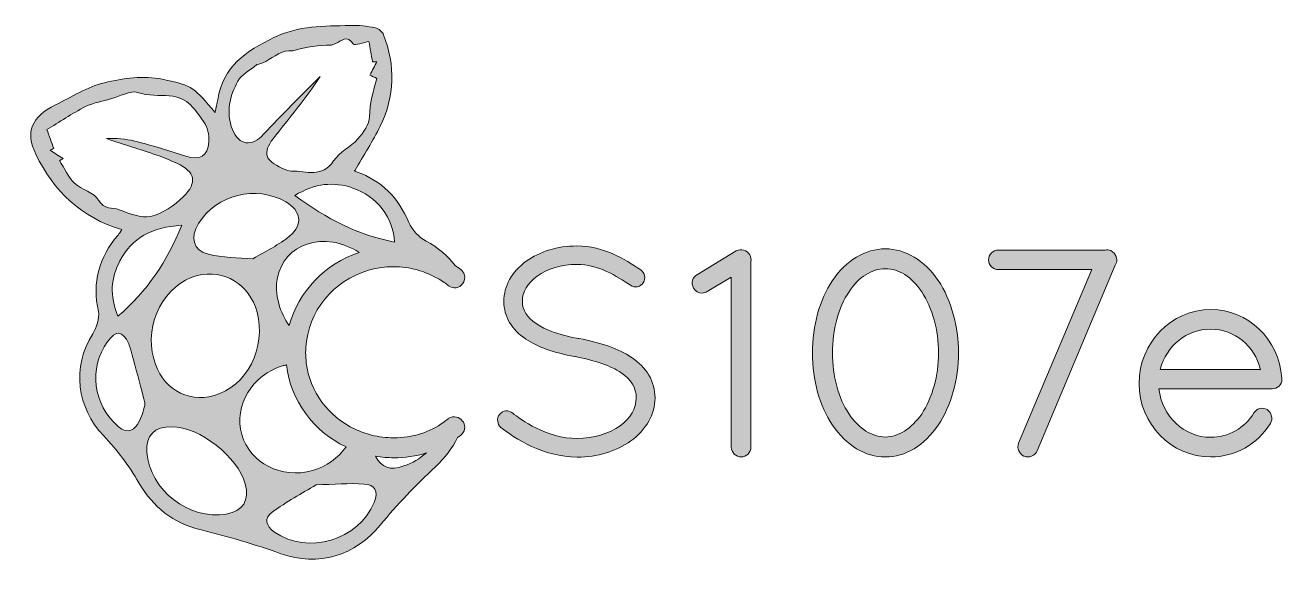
# Model space of a CAD drawing. Header units: inches. Extents: x 46 to 525, y 59 to 588.
# Drawn here: x 46.2 to 481.1, y 59 to 246.4 of the extents above; entities that cross this region are included whole.
import ezdxf

# ---------------------------------------------------------------- set-up
doc = ezdxf.new("R2010")
doc.units = ezdxf.units.IN
doc.header["$MEASUREMENT"] = 0
doc.layers.add('Layer 1', color=7, linetype='Continuous')

# ---------------------------------------------------------------- blocks, each defined once
blk = doc.blocks.new('block 2')
at = {"layer": 'Layer 1', "true_color": 0xffffff}
h = blk.add_hatch(color=7, dxfattribs=at)
h.dxf.hatch_style = 2
edge = h.paths.add_edge_path()
edge.add_spline(control_points=[(292.31, 168.28), (292.31, 168.28), (278.84, 160.1), (278.84, 160.1), (278.04, 159.7), (277.45, 159.02), (277.19, 158.19), (276.91, 157.31), (277.02, 156.32), (277.52, 155.41), (278.12, 154.36), (279.26, 153.7), (280.49, 153.7), (281.15, 153.7), (281.85, 154.01), (282.19, 154.24), (282.19, 154.24), (290.59, 159.16), (290.59, 159.16), (290.59, 159.16), (290.59, 100.4), (290.59, 100.4), (290.59, 98.56), (292.14, 97), (293.99, 97), (295.89, 97), (297.39, 98.49), (297.39, 100.4), (297.39, 100.4), (297.39, 164.63), (297.39, 164.63), (297.5, 165.41), (297.36, 166.19), (296.96, 166.98), (296.1, 168.56), (293.93, 169.17), (292.31, 168.28)], knot_values=[0, 0, 0, 0, 1, 1, 1, 2, 2, 2, 3, 3, 3, 4, 4, 4, 5, 5, 5, 6, 6, 6, 7, 7, 7, 8, 8, 8, 9, 9, 9, 10, 10, 10, 11, 11, 11, 12, 12, 12, 12], degree=3, periodic=1)
h = blk.add_hatch(color=7, dxfattribs=at)
h.dxf.hatch_style = 2
edge = h.paths.add_edge_path()
edge.add_spline(control_points=[(343.89, 169), (336.96, 169), (330.45, 165.12), (325.55, 158.06), (321.12, 151.36), (318.68, 142.46), (318.68, 133), (318.68, 123.5), (321.12, 114.64), (325.56, 108.04), (330.42, 100.92), (336.93, 97), (343.89, 97), (350.85, 97), (357.36, 100.92), (362.22, 108.05), (366.71, 114.89), (369.19, 123.76), (369.19, 133), (369.19, 142.21), (366.72, 151.1), (362.21, 158.07), (357.32, 165.12), (350.81, 169), (343.89, 169)], knot_values=[0, 0, 0, 0, 1, 1, 1, 2, 2, 2, 3, 3, 3, 4, 4, 4, 5, 5, 5, 6, 6, 6, 7, 7, 7, 8, 8, 8, 8], degree=3, periodic=1)
edge = h.paths.add_edge_path()
edge.add_spline(control_points=[(343.89, 103.9), (339.27, 103.9), (334.8, 106.73), (331.32, 111.86), (327.67, 117.32), (325.58, 125.03), (325.58, 133), (325.58, 140.98), (327.67, 148.68), (331.32, 154.16), (334.68, 159.28), (339.14, 162.1), (343.89, 162.1), (348.61, 162.1), (352.96, 159.35), (356.46, 154.15), (360.16, 148.59), (362.29, 140.88), (362.29, 133), (362.29, 125.13), (360.16, 117.42), (356.46, 111.86), (352.87, 106.73), (348.41, 103.9), (343.89, 103.9)], knot_values=[0, 0, 0, 0, 1, 1, 1, 2, 2, 2, 3, 3, 3, 4, 4, 4, 5, 5, 5, 6, 6, 6, 7, 7, 7, 8, 8, 8, 8], degree=3, periodic=1)
h = blk.add_hatch(color=7, dxfattribs=at)
h.dxf.hatch_style = 2
edge = h.paths.add_edge_path()
edge.add_spline(control_points=[(423.74, 166.32), (423.45, 167.19), (422.75, 167.99), (421.93, 168.4), (421.93, 168.4), (421.86, 168.43), (421.86, 168.43), (421.25, 168.67), (420.61, 168.73), (419.89, 168.6), (419.89, 168.6), (382.98, 168.6), (382.98, 168.6), (381.14, 168.6), (379.58, 167.05), (379.58, 165.2), (379.58, 163.36), (381.14, 161.8), (382.98, 161.8), (382.98, 161.8), (415.28, 161.8), (415.28, 161.8), (415.28, 161.8), (389.94, 101.72), (389.94, 101.72), (389.36, 99.99), (390.26, 97.96), (391.84, 97.31), (392.45, 97), (392.84, 97), (393.29, 97), (394.59, 97), (395.84, 97.84), (396.41, 99.11), (396.41, 99.11), (423.46, 163.41), (423.46, 163.41), (423.82, 163.93), (423.99, 164.5), (423.99, 165.2), (423.99, 165.62), (423.88, 165.92), (423.79, 166.17), (423.79, 166.17), (423.74, 166.32), (423.74, 166.32)], knot_values=[0, 0, 0, 0, 1, 1, 1, 2, 2, 2, 3, 3, 3, 4, 4, 4, 5, 5, 5, 6, 6, 6, 7, 7, 7, 8, 8, 8, 9, 9, 9, 10, 10, 10, 11, 11, 11, 12, 12, 12, 13, 13, 13, 14, 14, 14, 15, 15, 15, 15], degree=3, periodic=1)
h = blk.add_hatch(color=7, dxfattribs=at)
h.dxf.hatch_style = 2
edge = h.paths.add_edge_path()
edge.add_spline(control_points=[(481.08, 124.28), (480.03, 137.8), (469.45, 148), (456.48, 148), (442.81, 148), (431.68, 136.52), (431.68, 122.4), (431.68, 108.39), (442.81, 97), (456.48, 97), (464.87, 97), (472.59, 101.33), (477.15, 108.6), (478.08, 110.2), (477.63, 112.18), (476, 113.36), (475.24, 113.81), (474.3, 113.95), (473.43, 113.72), (472.58, 113.5), (471.86, 112.96), (471.43, 112.22), (468.31, 107.03), (462.59, 103.8), (456.48, 103.8), (447.2, 103.8), (439.51, 111.1), (438.56, 120.6), (438.56, 120.6), (477.69, 120.6), (477.69, 120.6), (479.59, 120.6), (481.09, 122.01), (481.09, 123.8), (481.09, 123.8), (481.08, 124.28), (481.08, 124.28)], knot_values=[0, 0, 0, 0, 1, 1, 1, 2, 2, 2, 3, 3, 3, 4, 4, 4, 5, 5, 5, 6, 6, 6, 7, 7, 7, 8, 8, 8, 9, 9, 9, 10, 10, 10, 11, 11, 11, 12, 12, 12, 12], degree=3, periodic=1)
edge = h.paths.add_edge_path()
edge.add_spline(control_points=[(456.48, 141.2), (464.67, 141.2), (471.71, 135.42), (473.66, 127.3), (473.66, 127.3), (439.03, 127.3), (439.03, 127.3), (441.15, 135.55), (448.17, 141.2), (456.48, 141.2)], knot_values=[0, 0, 0, 0, 1, 1, 1, 2, 2, 2, 3, 3, 3, 3], degree=3, periodic=1)
at = {"layer": 'Layer 1', "lineweight": 0}
for points, knots in [([(292.31, 168.28), (292.31, 168.28), (278.84, 160.1), (278.84, 160.1), (278.04, 159.7), (277.45, 159.02), (277.19, 158.19), (276.91, 157.31), (277.02, 156.32), (277.52, 155.41), (278.12, 154.36), (279.26, 153.7), (280.49, 153.7), (281.15, 153.7), (281.85, 154.01), (282.19, 154.24), (282.19, 154.24), (290.59, 159.16), (290.59, 159.16), (290.59, 159.16), (290.59, 100.4), (290.59, 100.4), (290.59, 98.56), (292.14, 97), (293.99, 97), (295.89, 97), (297.39, 98.49), (297.39, 100.4), (297.39, 100.4), (297.39, 164.63), (297.39, 164.63), (297.5, 165.41), (297.36, 166.19), (296.96, 166.98), (296.1, 168.56), (293.93, 169.17), (292.31, 168.28)], [0, 0, 0, 0, 1, 1, 1, 2, 2, 2, 3, 3, 3, 4, 4, 4, 5, 5, 5, 6, 6, 6, 7, 7, 7, 8, 8, 8, 9, 9, 9, 10, 10, 10, 11, 11, 11, 12, 12, 12, 12]), ([(343.89, 169), (336.96, 169), (330.45, 165.12), (325.55, 158.06), (321.12, 151.36), (318.68, 142.46), (318.68, 133), (318.68, 123.5), (321.12, 114.64), (325.56, 108.04), (330.42, 100.92), (336.93, 97), (343.89, 97), (350.85, 97), (357.36, 100.92), (362.22, 108.05), (366.71, 114.89), (369.19, 123.76), (369.19, 133), (369.19, 142.21), (366.72, 151.1), (362.21, 158.07), (357.32, 165.12), (350.81, 169), (343.89, 169)], [0, 0, 0, 0, 1, 1, 1, 2, 2, 2, 3, 3, 3, 4, 4, 4, 5, 5, 5, 6, 6, 6, 7, 7, 7, 8, 8, 8, 8]), ([(423.74, 166.32), (423.45, 167.19), (422.75, 167.99), (421.93, 168.4), (421.93, 168.4), (421.86, 168.43), (421.86, 168.43), (421.25, 168.67), (420.61, 168.73), (419.89, 168.6), (419.89, 168.6), (382.98, 168.6), (382.98, 168.6), (381.14, 168.6), (379.58, 167.05), (379.58, 165.2), (379.58, 163.36), (381.14, 161.8), (382.98, 161.8), (382.98, 161.8), (415.28, 161.8), (415.28, 161.8), (415.28, 161.8), (389.94, 101.72), (389.94, 101.72), (389.36, 99.99), (390.26, 97.96), (391.84, 97.31), (392.45, 97), (392.84, 97), (393.29, 97), (394.59, 97), (395.84, 97.84), (396.41, 99.11), (396.41, 99.11), (423.46, 163.41), (423.46, 163.41), (423.82, 163.93), (423.99, 164.5), (423.99, 165.2), (423.99, 165.62), (423.88, 165.92), (423.79, 166.17), (423.79, 166.17), (423.74, 166.32), (423.74, 166.32)], [0, 0, 0, 0, 1, 1, 1, 2, 2, 2, 3, 3, 3, 4, 4, 4, 5, 5, 5, 6, 6, 6, 7, 7, 7, 8, 8, 8, 9, 9, 9, 10, 10, 10, 11, 11, 11, 12, 12, 12, 13, 13, 13, 14, 14, 14, 15, 15, 15, 15]), ([(343.89, 103.9), (339.27, 103.9), (334.8, 106.73), (331.32, 111.86), (327.67, 117.32), (325.58, 125.03), (325.58, 133), (325.58, 140.98), (327.67, 148.68), (331.32, 154.16), (334.68, 159.28), (339.14, 162.1), (343.89, 162.1), (348.61, 162.1), (352.96, 159.35), (356.46, 154.15), (360.16, 148.59), (362.29, 140.88), (362.29, 133), (362.29, 125.13), (360.16, 117.42), (356.46, 111.86), (352.87, 106.73), (348.41, 103.9), (343.89, 103.9)], [0, 0, 0, 0, 1, 1, 1, 2, 2, 2, 3, 3, 3, 4, 4, 4, 5, 5, 5, 6, 6, 6, 7, 7, 7, 8, 8, 8, 8]), ([(481.08, 124.28), (480.03, 137.8), (469.45, 148), (456.48, 148), (442.81, 148), (431.68, 136.52), (431.68, 122.4), (431.68, 108.39), (442.81, 97), (456.48, 97), (464.87, 97), (472.59, 101.33), (477.15, 108.6), (478.08, 110.2), (477.63, 112.18), (476, 113.36), (475.24, 113.81), (474.3, 113.95), (473.43, 113.72), (472.58, 113.5), (471.86, 112.96), (471.43, 112.22), (468.31, 107.03), (462.59, 103.8), (456.48, 103.8), (447.2, 103.8), (439.51, 111.1), (438.56, 120.6), (438.56, 120.6), (477.69, 120.6), (477.69, 120.6), (479.59, 120.6), (481.09, 122.01), (481.09, 123.8), (481.09, 123.8), (481.08, 124.28), (481.08, 124.28)], [0, 0, 0, 0, 1, 1, 1, 2, 2, 2, 3, 3, 3, 4, 4, 4, 5, 5, 5, 6, 6, 6, 7, 7, 7, 8, 8, 8, 9, 9, 9, 10, 10, 10, 11, 11, 11, 12, 12, 12, 12]), ([(456.48, 141.2), (464.67, 141.2), (471.71, 135.42), (473.66, 127.3), (473.66, 127.3), (439.03, 127.3), (439.03, 127.3), (441.15, 135.55), (448.17, 141.2), (456.48, 141.2)], [0, 0, 0, 0, 1, 1, 1, 2, 2, 2, 3, 3, 3, 3])]:
    blk.add_open_spline(points, degree=3, knots=knots, dxfattribs=at)

msp = doc.modelspace()

# ---------------------------------------------------------------- hatches: boundary and pattern name
at = {"layer": 'Layer 1', "true_color": 0xffffff}
h = msp.add_hatch(color=7, dxfattribs=at)
h.dxf.hatch_style = 2
edge = h.paths.add_edge_path()
edge.add_spline(control_points=[(167.37, 162.17), (169.48, 162.61), (171.65, 162.83), (173.81, 162.83), (174.42, 162.83), (175.05, 162.81), (175.8, 162.76), (181.29, 162.4), (186.63, 160.53), (191.25, 157.36), (191.78, 157), (192.3, 156.63), (192.79, 156.25), (193.52, 155.66), (194.48, 155.4), (195.42, 155.55), (196.31, 155.69), (197.07, 156.16), (197.59, 156.89), (198.38, 157.75), (198.59, 159.07), (198.12, 160.29), (197.97, 160.69), (197.76, 161.04), (197.5, 161.35), (197.36, 161.51), (197.21, 161.67), (197.02, 161.82), (196.37, 162.33), (195.69, 162.8), (195, 163.26), (192.48, 166.62), (189.14, 169.5), (185.03, 171.66), (182.53, 172.97), (180.09, 175.57), (178.99, 178.15), (175.39, 186.64), (169.66, 192.58), (160.95, 195.65), (160.29, 195.88), (159.73, 196.37), (160.29, 196.03), (163.41, 201.44), (166.55, 206.3), (169.1, 211.45), (174.2, 221.76), (174.39, 232.41), (170.27, 243.1), (169.87, 244.14), (168.51, 245.27), (167.42, 245.48), (164.54, 246.03), (161.55, 246.41), (158.62, 246.31), (149.7, 246), (140.81, 246.3), (132.31, 242.11), (122.8, 237.42), (114.55, 232.14), (112.89, 220.6), (112.7, 219.27), (112.37, 217.95), (112, 216.18), (104.65, 224.61), (104.81, 225.41), (93.66, 227.7), (87.31, 229), (80.1, 228.05), (73.67, 226.5), (67.77, 225.07), (62.36, 221.52), (56.78, 218.82), (48.38, 214.76), (46.25, 209.34), (49.95, 201.72), (56.15, 188.96), (65.58, 179.83), (79.7, 175.65), (79.13, 174.83), (78.82, 174.27), (78.41, 173.79), (71.74, 166.1), (69.44, 157.42), (71.58, 147.32), (72.08, 144.97), (70.99, 141.78), (69.62, 139.62), (62.4, 128.19), (64.11, 113.96), (73.43, 104.27), (78.08, 99.44), (82.19, 93.89), (85.57, 88.09), (90.59, 79.48), (97.46, 74.17), (107.13, 71.77), (116.44, 69.46), (125.68, 66.74), (134.72, 63.53), (147.59, 58.97), (160.6, 62.83), (169.14, 73.42), (174.93, 80.59), (181.45, 87.25), (188.19, 93.56), (191.57, 96.73), (194.12, 100.11), (195.9, 103.73), (196.26, 103.99), (196.64, 104.24), (197, 104.52), (197.18, 104.65), (197.35, 104.8), (197.51, 104.99), (198.03, 105.58), (198.33, 106.36), (198.35, 107.19), (198.37, 108.09), (198.07, 108.88), (197.5, 109.46), (197.05, 110.15), (196.36, 110.63), (195.54, 110.82), (194.58, 111.04), (193.53, 110.84), (192.66, 110.26), (192.66, 110.26), (192.57, 110.19), (192.57, 110.19), (192.1, 109.79), (191.6, 109.43), (191.11, 109.07), (186.25, 105.51), (180.27, 103.63), (173.81, 103.63), (171.2, 103.63), (168.61, 103.94), (166.11, 104.57), (164.16, 105.06), (162.24, 105.74), (160.42, 106.6), (151.06, 111.02), (144.74, 119.6), (143.53, 129.56), (143.38, 130.77), (143.31, 131.9), (143.31, 133.03), (143.31, 134.35), (143.41, 135.72), (143.6, 137.1), (145.3, 149.5), (154.86, 159.57), (167.37, 162.17)], knot_values=[0, 0, 0, 0, 1, 1, 1, 2, 2, 2, 3, 3, 3, 4, 4, 4, 5, 5, 5, 6, 6, 6, 7, 7, 7, 8, 8, 8, 9, 9, 9, 10, 10, 10, 11, 11, 11, 12, 12, 12, 13, 13, 13, 14, 14, 14, 15, 15, 15, 16, 16, 16, 17, 17, 17, 18, 18, 18, 19, 19, 19, 20, 20, 20, 21, 21, 21, 22, 22, 22, 23, 23, 23, 24, 24, 24, 25, 25, 25, 26, 26, 26, 27, 27, 27, 28, 28, 28, 29, 29, 29, 30, 30, 30, 31, 31, 31, 32, 32, 32, 33, 33, 33, 34, 34, 34, 35, 35, 35, 36, 36, 36, 37, 37, 37, 38, 38, 38, 39, 39, 39, 40, 40, 40, 41, 41, 41, 42, 42, 42, 43, 43, 43, 44, 44, 44, 45, 45, 45, 46, 46, 46, 47, 47, 47, 48, 48, 48, 49, 49, 49, 50, 50, 50, 51, 51, 51, 51], degree=3, periodic=1)
edge = h.paths.add_edge_path()
edge.add_spline(control_points=[(174.02, 171.36), (161.41, 173.83), (150.59, 179.29), (139.55, 187.48), (146.65, 191.71), (152.96, 192.35), (159.69, 190.03), (167.82, 187.22), (173.74, 179.84), (174.02, 171.36)], knot_values=[0, 0, 0, 0, 1, 1, 1, 2, 2, 2, 3, 3, 3, 3], degree=3, periodic=1)
edge = h.paths.add_edge_path()
edge.add_spline(control_points=[(119.89, 227.07), (121.18, 229.35), (124.05, 230.73), (126.47, 232.74), (127.13, 232.97), (128.41, 233.25), (129.52, 233.85), (132.48, 235.46), (135.04, 237.98), (138.82, 237.53), (139.11, 237.5), (139.44, 237.65), (139.73, 237.75), (142.72, 238.79), (148.65, 239.57), (151.81, 239.44), (152.42, 239.42), (153.07, 239.81), (153.67, 240.07), (155.71, 240.93), (157.58, 243.19), (159.82, 239.87), (160.26, 239.21), (163.48, 240.43), (165.19, 240.74), (165.61, 238.37), (166.03, 236.04), (166.45, 233.71), (166.95, 233.72), (167.45, 233.73), (167.96, 233.74), (167.19, 232.29), (166.43, 230.84), (165.51, 229.1), (166.3, 228.72), (167.09, 228.34), (167.93, 227.93), (166.74, 223.61), (165.44, 219.39), (165.43, 214.71), (165.43, 212.12), (163.27, 209.18), (161.38, 207.03), (158.9, 204.22), (155.01, 202.5), (152.99, 199.47), (149, 193.45), (143.52, 195.95), (138.43, 195.91), (137.33, 195.9), (136.17, 196.45), (135.12, 196.92), (129.35, 199.51), (128.3, 202.18), (132.05, 207.1), (137.46, 214.21), (143.39, 220.93), (148.31, 228.65), (141.78, 221.99), (135.08, 215.49), (128.77, 208.64), (124.78, 204.31), (120.2, 204.66), (117.96, 210.28), (115.65, 216.1), (116.97, 221.9), (119.89, 227.07)], knot_values=[0, 0, 0, 0, 1, 1, 1, 2, 2, 2, 3, 3, 3, 4, 4, 4, 5, 5, 5, 6, 6, 6, 7, 7, 7, 8, 8, 8, 9, 9, 9, 10, 10, 10, 11, 11, 11, 12, 12, 12, 13, 13, 13, 14, 14, 14, 15, 15, 15, 16, 16, 16, 17, 17, 17, 18, 18, 18, 19, 19, 19, 20, 20, 20, 21, 21, 21, 22, 22, 22, 22], degree=3, periodic=1)
edge = h.paths.add_edge_path()
edge.add_spline(control_points=[(136.47, 185.24), (141.65, 182.23), (142.52, 177.42), (137.87, 173.5), (134.17, 170.38), (129.6, 168.31), (125.06, 165.56), (119.73, 166.04), (114.54, 165.87), (109.72, 167.13), (104.3, 168.55), (103.22, 172.94), (106.2, 177.72), (112.51, 187.84), (126.15, 191.22), (136.47, 185.24)], knot_values=[0, 0, 0, 0, 1, 1, 1, 2, 2, 2, 3, 3, 3, 4, 4, 4, 5, 5, 5, 5], degree=3, periodic=1)
edge = h.paths.add_edge_path()
edge.add_spline(control_points=[(111.6, 118.23), (102.04, 115.64), (93.46, 120.87), (90.72, 130.94), (87.39, 143.19), (94.52, 156.76), (105.82, 159.73), (115.01, 162.14), (123.83, 156.77), (126.48, 147.15), (129.86, 134.89), (122.86, 121.27), (111.6, 118.23)], knot_values=[0, 0, 0, 0, 1, 1, 1, 2, 2, 2, 3, 3, 3, 4, 4, 4, 4], degree=3, periodic=1)
edge = h.paths.add_edge_path()
edge.add_spline(control_points=[(78.81, 182.55), (76.46, 183.44), (73.53, 182.33), (71.64, 185.88), (70.22, 188.54), (65.76, 189.4), (63.32, 191.75), (61.12, 193.86), (59.83, 196.91), (58.14, 199.55), (58.55, 199.78), (58.96, 200.02), (59.37, 200.26), (57.87, 201.22), (56.36, 202.18), (54.86, 203.15), (55.3, 203.33), (55.73, 203.52), (56.16, 203.71), (55.37, 205.91), (54.58, 208.1), (53.8, 210.25), (58.05, 212.83), (62.42, 215.83), (67.11, 218.2), (69.92, 219.63), (73.21, 220.1), (76.3, 220.97), (79.27, 221.81), (82.73, 223.96), (85.13, 223.12), (88.8, 221.84), (92.82, 222.22), (96.09, 221.97), (102.85, 221.46), (105.01, 217.04), (107.99, 213.08), (109.35, 211.27), (109.96, 208.4), (109.84, 206.06), (109.59, 201), (106.6, 199.52), (101.84, 201.09), (96.01, 203.02), (90.1, 204.75), (84.15, 206.28), (81.03, 207.09), (77.75, 207.3), (74.42, 207.13), (80.21, 205.25), (86.01, 203.41), (91.77, 201.45), (94.13, 200.65), (96.44, 199.68), (98.7, 198.62), (105.07, 195.62), (106.04, 192.02), (100.96, 187.04), (97.85, 184), (93.76, 181.21), (89.65, 180.23), (86.38, 179.45), (82.28, 181.23), (78.81, 182.55)], knot_values=[0, 0, 0, 0, 1, 1, 1, 2, 2, 2, 3, 3, 3, 4, 4, 4, 5, 5, 5, 6, 6, 6, 7, 7, 7, 8, 8, 8, 9, 9, 9, 10, 10, 10, 11, 11, 11, 12, 12, 12, 13, 13, 13, 14, 14, 14, 15, 15, 15, 16, 16, 16, 17, 17, 17, 18, 18, 18, 19, 19, 19, 20, 20, 20, 21, 21, 21, 21], degree=3, periodic=1)
edge = h.paths.add_edge_path()
edge.add_spline(control_points=[(78.43, 107.56), (69.81, 114.89), (68.15, 127.84), (74.68, 136.76), (77.79, 141.01), (79.88, 140.88), (82.09, 136.14), (82.86, 134.5), (87.72, 115.38), (87.72, 115.38), (87.72, 115.38), (85.47, 101.56), (78.43, 107.56)], knot_values=[0, 0, 0, 0, 1, 1, 1, 2, 2, 2, 3, 3, 3, 4, 4, 4, 4], degree=3, periodic=1)
edge = h.paths.add_edge_path()
edge.add_spline(control_points=[(78.37, 145.68), (75.35, 152.84), (75.95, 158.96), (79.06, 164.86), (83.19, 172.69), (89.9, 176.53), (100.43, 177.14), (95.31, 164.4), (88.53, 154.47), (78.37, 145.68)], knot_values=[0, 0, 0, 0, 1, 1, 1, 2, 2, 2, 3, 3, 3, 3], degree=3, periodic=1)
edge = h.paths.add_edge_path()
edge.add_spline(control_points=[(115.81, 77.26), (102.9, 75.03), (89.36, 85.58), (88.34, 98.68), (87.89, 104.4), (91.01, 107.54), (97.07, 107.47), (106.59, 107.38), (119.9, 96.98), (122.41, 87.67), (123.96, 81.92), (121.65, 78.27), (115.81, 77.26)], knot_values=[0, 0, 0, 0, 1, 1, 1, 2, 2, 2, 3, 3, 3, 4, 4, 4, 4], degree=3, periodic=1)
edge = h.paths.add_edge_path()
edge.add_spline(control_points=[(167.05, 81.29), (161.69, 68.22), (144.04, 62.95), (132.52, 71.01), (129.45, 73.16), (128.9, 75.84), (131.74, 77.91), (136.62, 81.47), (142, 84.36), (146.9, 87.36), (153.01, 87.51), (158.3, 87.97), (163.55, 87.64), (167.23, 87.42), (168.62, 85.14), (167.05, 81.29)], knot_values=[0, 0, 0, 0, 1, 1, 1, 2, 2, 2, 3, 3, 3, 4, 4, 4, 5, 5, 5, 5], degree=3, periodic=1)
edge = h.paths.add_edge_path()
edge.add_spline(control_points=[(185.07, 98.41), (182.85, 96.44), (180.24, 94.89), (177.32, 93.88), (172.52, 92.23), (169.51, 93.25), (167.51, 97.26), (169.61, 96.91), (171.73, 96.72), (173.81, 96.72), (177.65, 96.72), (181.43, 97.29), (185.07, 98.41)], knot_values=[0, 0, 0, 0, 1, 1, 1, 2, 2, 2, 3, 3, 3, 4, 4, 4, 4], degree=3, periodic=1)
edge = h.paths.add_edge_path()
edge.add_spline(control_points=[(157.27, 100.47), (154.55, 96.68), (150.53, 93.66), (145.66, 92.27), (135.08, 89.26), (123.99, 94.92), (121.22, 104.75), (118.37, 114.87), (124.73, 125.41), (135.61, 128.6), (135.96, 128.7), (136.31, 128.77), (136.66, 128.85), (138.12, 116.55), (145.8, 105.97), (157.27, 100.47)], knot_values=[0, 0, 0, 0, 1, 1, 1, 2, 2, 2, 3, 3, 3, 4, 4, 4, 5, 5, 5, 5], degree=3, periodic=1)
edge = h.paths.add_edge_path()
edge.add_spline(control_points=[(137.66, 142.43), (136.02, 144.74), (134.75, 147.32), (133.98, 150.1), (130.42, 162.97), (139.7, 173.37), (152.87, 171.27), (156.04, 170.77), (159.07, 169.51), (161.79, 167.75), (149.96, 163.82), (140.82, 154.23), (137.66, 142.43)], knot_values=[0, 0, 0, 0, 1, 1, 1, 2, 2, 2, 3, 3, 3, 4, 4, 4, 4], degree=3, periodic=1)
h = msp.add_hatch(color=7, dxfattribs=at)
h.dxf.hatch_style = 2
edge = h.paths.add_edge_path()
edge.add_spline(control_points=[(256.04, 131.44), (251.66, 134.39), (245.72, 136.53), (237.87, 137.99), (237.87, 137.99), (237.58, 138), (237.58, 138), (231.08, 139.25), (226.2, 140.97), (223.05, 143.13), (219.8, 145.36), (218.38, 147.66), (218.29, 150.8), (218.29, 154.04), (220.1, 157.16), (223.37, 159.59), (226.94, 162.14), (231.94, 163.6), (237.09, 163.6), (244.68, 163.6), (250.81, 159.59), (255.72, 156.38), (256.42, 155.89), (257.32, 155.71), (258.17, 155.89), (259, 156.07), (259.72, 156.58), (260.13, 157.27), (261.1, 158.78), (260.72, 160.7), (259.24, 161.74), (253.61, 165.42), (246.61, 170), (237.09, 170), (230.5, 170), (224.29, 168.12), (219.6, 164.71), (214.63, 161.1), (211.89, 156.16), (211.89, 150.8), (211.89, 145.61), (214.6, 140.98), (219.53, 137.77), (223.56, 135.05), (229.08, 133.07), (236.41, 131.72), (236.41, 131.72), (236.69, 131.7), (236.69, 131.7), (243.57, 130.38), (248.86, 128.52), (252.42, 126.18), (256.06, 123.68), (257.69, 120.98), (257.69, 117.4), (257.69, 113.8), (255.71, 110.4), (252.1, 107.81), (248.3, 105.01), (242.9, 103.4), (237.28, 103.4), (226.78, 103.31), (217.5, 110.09), (214.95, 112.15), (214.31, 112.72), (213.48, 113), (212.62, 112.92), (211.75, 112.85), (210.96, 112.42), (210.4, 111.71), (209.36, 110.38), (209.55, 108.38), (210.86, 107.22), (215.66, 103.41), (225.48, 97.01), (237.29, 96.9), (244.2, 96.9), (250.8, 98.92), (255.87, 102.59), (261.16, 106.41), (264.19, 111.81), (264.19, 117.4), (264.19, 123.02), (261.3, 128.01), (256.04, 131.44)], knot_values=[0, 0, 0, 0, 1, 1, 1, 2, 2, 2, 3, 3, 3, 4, 4, 4, 5, 5, 5, 6, 6, 6, 7, 7, 7, 8, 8, 8, 9, 9, 9, 10, 10, 10, 11, 11, 11, 12, 12, 12, 13, 13, 13, 14, 14, 14, 15, 15, 15, 16, 16, 16, 17, 17, 17, 18, 18, 18, 19, 19, 19, 20, 20, 20, 21, 21, 21, 22, 22, 22, 23, 23, 23, 24, 24, 24, 25, 25, 25, 26, 26, 26, 27, 27, 27, 28, 28, 28, 28], degree=3, periodic=1)

# ---------------------------------------------------------------- linework, layer by layer
at = {"layer": 'Layer 1', "lineweight": 0}
for points, knots in [([(167.37, 162.17), (169.48, 162.61), (171.65, 162.83), (173.81, 162.83), (174.42, 162.83), (175.05, 162.81), (175.8, 162.76), (181.29, 162.4), (186.63, 160.53), (191.25, 157.36), (191.78, 157), (192.3, 156.63), (192.79, 156.25), (193.52, 155.66), (194.48, 155.4), (195.42, 155.55), (196.31, 155.69), (197.07, 156.16), (197.59, 156.89), (198.38, 157.75), (198.59, 159.07), (198.12, 160.29), (197.97, 160.69), (197.76, 161.04), (197.5, 161.35), (197.36, 161.51), (197.21, 161.67), (197.02, 161.82), (196.37, 162.33), (195.69, 162.8), (195, 163.26), (192.48, 166.62), (189.14, 169.5), (185.03, 171.66), (182.53, 172.97), (180.09, 175.57), (178.99, 178.15), (175.39, 186.64), (169.66, 192.58), (160.95, 195.65), (160.29, 195.88), (159.73, 196.37), (160.29, 196.03), (163.41, 201.44), (166.55, 206.3), (169.1, 211.45), (174.2, 221.76), (174.39, 232.41), (170.27, 243.1), (169.87, 244.14), (168.51, 245.27), (167.42, 245.48), (164.54, 246.03), (161.55, 246.41), (158.62, 246.31), (149.7, 246), (140.81, 246.3), (132.31, 242.11), (122.8, 237.42), (114.55, 232.14), (112.89, 220.6), (112.7, 219.27), (112.37, 217.95), (112, 216.18), (104.65, 224.61), (104.81, 225.41), (93.66, 227.7), (87.31, 229), (80.1, 228.05), (73.67, 226.5), (67.77, 225.07), (62.36, 221.52), (56.78, 218.82), (48.38, 214.76), (46.25, 209.34), (49.95, 201.72), (56.15, 188.96), (65.58, 179.83), (79.7, 175.65), (79.13, 174.83), (78.82, 174.27), (78.41, 173.79), (71.74, 166.1), (69.44, 157.42), (71.58, 147.32), (72.08, 144.97), (70.99, 141.78), (69.62, 139.62), (62.4, 128.19), (64.11, 113.96), (73.43, 104.27), (78.08, 99.44), (82.19, 93.89), (85.57, 88.09), (90.59, 79.48), (97.46, 74.17), (107.13, 71.77), (116.44, 69.46), (125.68, 66.74), (134.72, 63.53), (147.59, 58.97), (160.6, 62.83), (169.14, 73.42), (174.93, 80.59), (181.45, 87.25), (188.19, 93.56), (191.57, 96.73), (194.12, 100.11), (195.9, 103.73), (196.26, 103.99), (196.64, 104.24), (197, 104.52), (197.18, 104.65), (197.35, 104.8), (197.51, 104.99), (198.03, 105.58), (198.33, 106.36), (198.35, 107.19), (198.37, 108.09), (198.07, 108.88), (197.5, 109.46), (197.05, 110.15), (196.36, 110.63), (195.54, 110.82), (194.58, 111.04), (193.53, 110.84), (192.66, 110.26), (192.66, 110.26), (192.57, 110.19), (192.57, 110.19), (192.1, 109.79), (191.6, 109.43), (191.11, 109.07), (186.25, 105.51), (180.27, 103.63), (173.81, 103.63), (171.2, 103.63), (168.61, 103.94), (166.11, 104.57), (164.16, 105.06), (162.24, 105.74), (160.42, 106.6), (151.06, 111.02), (144.74, 119.6), (143.53, 129.56), (143.38, 130.77), (143.31, 131.9), (143.31, 133.03), (143.31, 134.35), (143.41, 135.72), (143.6, 137.1), (145.3, 149.5), (154.86, 159.57), (167.37, 162.17)], [0, 0, 0, 0, 1, 1, 1, 2, 2, 2, 3, 3, 3, 4, 4, 4, 5, 5, 5, 6, 6, 6, 7, 7, 7, 8, 8, 8, 9, 9, 9, 10, 10, 10, 11, 11, 11, 12, 12, 12, 13, 13, 13, 14, 14, 14, 15, 15, 15, 16, 16, 16, 17, 17, 17, 18, 18, 18, 19, 19, 19, 20, 20, 20, 21, 21, 21, 22, 22, 22, 23, 23, 23, 24, 24, 24, 25, 25, 25, 26, 26, 26, 27, 27, 27, 28, 28, 28, 29, 29, 29, 30, 30, 30, 31, 31, 31, 32, 32, 32, 33, 33, 33, 34, 34, 34, 35, 35, 35, 36, 36, 36, 37, 37, 37, 38, 38, 38, 39, 39, 39, 40, 40, 40, 41, 41, 41, 42, 42, 42, 43, 43, 43, 44, 44, 44, 45, 45, 45, 46, 46, 46, 47, 47, 47, 48, 48, 48, 49, 49, 49, 50, 50, 50, 51, 51, 51, 51]), ([(119.89, 227.07), (121.18, 229.35), (124.05, 230.73), (126.47, 232.74), (127.13, 232.97), (128.41, 233.25), (129.52, 233.85), (132.48, 235.46), (135.04, 237.98), (138.82, 237.53), (139.11, 237.5), (139.44, 237.65), (139.73, 237.75), (142.72, 238.79), (148.65, 239.57), (151.81, 239.44), (152.42, 239.42), (153.07, 239.81), (153.67, 240.07), (155.71, 240.93), (157.58, 243.19), (159.82, 239.87), (160.26, 239.21), (163.48, 240.43), (165.19, 240.74), (165.61, 238.37), (166.03, 236.04), (166.45, 233.71), (166.95, 233.72), (167.45, 233.73), (167.96, 233.74), (167.19, 232.29), (166.43, 230.84), (165.51, 229.1), (166.3, 228.72), (167.09, 228.34), (167.93, 227.93), (166.74, 223.61), (165.44, 219.39), (165.43, 214.71), (165.43, 212.12), (163.27, 209.18), (161.38, 207.03), (158.9, 204.22), (155.01, 202.5), (152.99, 199.47), (149, 193.45), (143.52, 195.95), (138.43, 195.91), (137.33, 195.9), (136.17, 196.45), (135.12, 196.92), (129.35, 199.51), (128.3, 202.18), (132.05, 207.1), (137.46, 214.21), (143.39, 220.93), (148.31, 228.65), (141.78, 221.99), (135.08, 215.49), (128.77, 208.64), (124.78, 204.31), (120.2, 204.66), (117.96, 210.28), (115.65, 216.1), (116.97, 221.9), (119.89, 227.07)], [0, 0, 0, 0, 1, 1, 1, 2, 2, 2, 3, 3, 3, 4, 4, 4, 5, 5, 5, 6, 6, 6, 7, 7, 7, 8, 8, 8, 9, 9, 9, 10, 10, 10, 11, 11, 11, 12, 12, 12, 13, 13, 13, 14, 14, 14, 15, 15, 15, 16, 16, 16, 17, 17, 17, 18, 18, 18, 19, 19, 19, 20, 20, 20, 21, 21, 21, 22, 22, 22, 22]), ([(78.81, 182.55), (76.46, 183.44), (73.53, 182.33), (71.64, 185.88), (70.22, 188.54), (65.76, 189.4), (63.32, 191.75), (61.12, 193.86), (59.83, 196.91), (58.14, 199.55), (58.55, 199.78), (58.96, 200.02), (59.37, 200.26), (57.87, 201.22), (56.36, 202.18), (54.86, 203.15), (55.3, 203.33), (55.73, 203.52), (56.16, 203.71), (55.37, 205.91), (54.58, 208.1), (53.8, 210.25), (58.05, 212.83), (62.42, 215.83), (67.11, 218.2), (69.92, 219.63), (73.21, 220.1), (76.3, 220.97), (79.27, 221.81), (82.73, 223.96), (85.13, 223.12), (88.8, 221.84), (92.82, 222.22), (96.09, 221.97), (102.85, 221.46), (105.01, 217.04), (107.99, 213.08), (109.35, 211.27), (109.96, 208.4), (109.84, 206.06), (109.59, 201), (106.6, 199.52), (101.84, 201.09), (96.01, 203.02), (90.1, 204.75), (84.15, 206.28), (81.03, 207.09), (77.75, 207.3), (74.42, 207.13), (80.21, 205.25), (86.01, 203.41), (91.77, 201.45), (94.13, 200.65), (96.44, 199.68), (98.7, 198.62), (105.07, 195.62), (106.04, 192.02), (100.96, 187.04), (97.85, 184), (93.76, 181.21), (89.65, 180.23), (86.38, 179.45), (82.28, 181.23), (78.81, 182.55)], [0, 0, 0, 0, 1, 1, 1, 2, 2, 2, 3, 3, 3, 4, 4, 4, 5, 5, 5, 6, 6, 6, 7, 7, 7, 8, 8, 8, 9, 9, 9, 10, 10, 10, 11, 11, 11, 12, 12, 12, 13, 13, 13, 14, 14, 14, 15, 15, 15, 16, 16, 16, 17, 17, 17, 18, 18, 18, 19, 19, 19, 20, 20, 20, 21, 21, 21, 21]), ([(174.02, 171.36), (161.41, 173.83), (150.59, 179.29), (139.55, 187.48), (146.65, 191.71), (152.96, 192.35), (159.69, 190.03), (167.82, 187.22), (173.74, 179.84), (174.02, 171.36)], [0, 0, 0, 0, 1, 1, 1, 2, 2, 2, 3, 3, 3, 3]), ([(136.47, 185.24), (141.65, 182.23), (142.52, 177.42), (137.87, 173.5), (134.17, 170.38), (129.6, 168.31), (125.06, 165.56), (119.73, 166.04), (114.54, 165.87), (109.72, 167.13), (104.3, 168.55), (103.22, 172.94), (106.2, 177.72), (112.51, 187.84), (126.15, 191.22), (136.47, 185.24)], [0, 0, 0, 0, 1, 1, 1, 2, 2, 2, 3, 3, 3, 4, 4, 4, 5, 5, 5, 5]), ([(78.37, 145.68), (75.35, 152.84), (75.95, 158.96), (79.06, 164.86), (83.19, 172.69), (89.9, 176.53), (100.43, 177.14), (95.31, 164.4), (88.53, 154.47), (78.37, 145.68)], [0, 0, 0, 0, 1, 1, 1, 2, 2, 2, 3, 3, 3, 3]), ([(137.66, 142.43), (136.02, 144.74), (134.75, 147.32), (133.98, 150.1), (130.42, 162.97), (139.7, 173.37), (152.87, 171.27), (156.04, 170.77), (159.07, 169.51), (161.79, 167.75), (149.96, 163.82), (140.82, 154.23), (137.66, 142.43)], [0, 0, 0, 0, 1, 1, 1, 2, 2, 2, 3, 3, 3, 4, 4, 4, 4]), ([(256.04, 131.44), (251.66, 134.39), (245.72, 136.53), (237.87, 137.99), (237.87, 137.99), (237.58, 138), (237.58, 138), (231.08, 139.25), (226.2, 140.97), (223.05, 143.13), (219.8, 145.36), (218.38, 147.66), (218.29, 150.8), (218.29, 154.04), (220.1, 157.16), (223.37, 159.59), (226.94, 162.14), (231.94, 163.6), (237.09, 163.6), (244.68, 163.6), (250.81, 159.59), (255.72, 156.38), (256.42, 155.89), (257.32, 155.71), (258.17, 155.89), (259, 156.07), (259.72, 156.58), (260.13, 157.27), (261.1, 158.78), (260.72, 160.7), (259.24, 161.74), (253.61, 165.42), (246.61, 170), (237.09, 170), (230.5, 170), (224.29, 168.12), (219.6, 164.71), (214.63, 161.1), (211.89, 156.16), (211.89, 150.8), (211.89, 145.61), (214.6, 140.98), (219.53, 137.77), (223.56, 135.05), (229.08, 133.07), (236.41, 131.72), (236.41, 131.72), (236.69, 131.7), (236.69, 131.7), (243.57, 130.38), (248.86, 128.52), (252.42, 126.18), (256.06, 123.68), (257.69, 120.98), (257.69, 117.4), (257.69, 113.8), (255.71, 110.4), (252.1, 107.81), (248.3, 105.01), (242.9, 103.4), (237.28, 103.4), (226.78, 103.31), (217.5, 110.09), (214.95, 112.15), (214.31, 112.72), (213.48, 113), (212.62, 112.92), (211.75, 112.85), (210.96, 112.42), (210.4, 111.71), (209.36, 110.38), (209.55, 108.38), (210.86, 107.22), (215.66, 103.41), (225.48, 97.01), (237.29, 96.9), (244.2, 96.9), (250.8, 98.92), (255.87, 102.59), (261.16, 106.41), (264.19, 111.81), (264.19, 117.4), (264.19, 123.02), (261.3, 128.01), (256.04, 131.44)], [0, 0, 0, 0, 1, 1, 1, 2, 2, 2, 3, 3, 3, 4, 4, 4, 5, 5, 5, 6, 6, 6, 7, 7, 7, 8, 8, 8, 9, 9, 9, 10, 10, 10, 11, 11, 11, 12, 12, 12, 13, 13, 13, 14, 14, 14, 15, 15, 15, 16, 16, 16, 17, 17, 17, 18, 18, 18, 19, 19, 19, 20, 20, 20, 21, 21, 21, 22, 22, 22, 23, 23, 23, 24, 24, 24, 25, 25, 25, 26, 26, 26, 27, 27, 27, 28, 28, 28, 28]), ([(111.6, 118.23), (102.04, 115.64), (93.46, 120.87), (90.72, 130.94), (87.39, 143.19), (94.52, 156.76), (105.82, 159.73), (115.01, 162.14), (123.83, 156.77), (126.48, 147.15), (129.86, 134.89), (122.86, 121.27), (111.6, 118.23)], [0, 0, 0, 0, 1, 1, 1, 2, 2, 2, 3, 3, 3, 4, 4, 4, 4]), ([(78.43, 107.56), (69.81, 114.89), (68.15, 127.84), (74.68, 136.76), (77.79, 141.01), (79.88, 140.88), (82.09, 136.14), (82.86, 134.5), (87.72, 115.38), (87.72, 115.38), (87.72, 115.38), (85.47, 101.56), (78.43, 107.56)], [0, 0, 0, 0, 1, 1, 1, 2, 2, 2, 3, 3, 3, 4, 4, 4, 4]), ([(157.27, 100.47), (154.55, 96.68), (150.53, 93.66), (145.66, 92.27), (135.08, 89.26), (123.99, 94.92), (121.22, 104.75), (118.37, 114.87), (124.73, 125.41), (135.61, 128.6), (135.96, 128.7), (136.31, 128.77), (136.66, 128.85), (138.12, 116.55), (145.8, 105.97), (157.27, 100.47)], [0, 0, 0, 0, 1, 1, 1, 2, 2, 2, 3, 3, 3, 4, 4, 4, 5, 5, 5, 5]), ([(115.81, 77.26), (102.9, 75.03), (89.36, 85.58), (88.34, 98.68), (87.89, 104.4), (91.01, 107.54), (97.07, 107.47), (106.59, 107.38), (119.9, 96.98), (122.41, 87.67), (123.96, 81.92), (121.65, 78.27), (115.81, 77.26)], [0, 0, 0, 0, 1, 1, 1, 2, 2, 2, 3, 3, 3, 4, 4, 4, 4]), ([(185.07, 98.41), (182.85, 96.44), (180.24, 94.89), (177.32, 93.88), (172.52, 92.23), (169.51, 93.25), (167.51, 97.26), (169.61, 96.91), (171.73, 96.72), (173.81, 96.72), (177.65, 96.72), (181.43, 97.29), (185.07, 98.41)], [0, 0, 0, 0, 1, 1, 1, 2, 2, 2, 3, 3, 3, 4, 4, 4, 4]), ([(167.05, 81.29), (161.69, 68.22), (144.04, 62.95), (132.52, 71.01), (129.45, 73.16), (128.9, 75.84), (131.74, 77.91), (136.62, 81.47), (142, 84.36), (146.9, 87.36), (153.01, 87.51), (158.3, 87.97), (163.55, 87.64), (167.23, 87.42), (168.62, 85.14), (167.05, 81.29)], [0, 0, 0, 0, 1, 1, 1, 2, 2, 2, 3, 3, 3, 4, 4, 4, 5, 5, 5, 5])]:
    msp.add_open_spline(points, degree=3, knots=knots, dxfattribs=at)

# ---------------------------------------------------------------- block references
at = {"layer": 'Layer 1'}
msp.add_blockref('block 2', (0, 0), dxfattribs=at)

doc.saveas('drawing.dxf')
